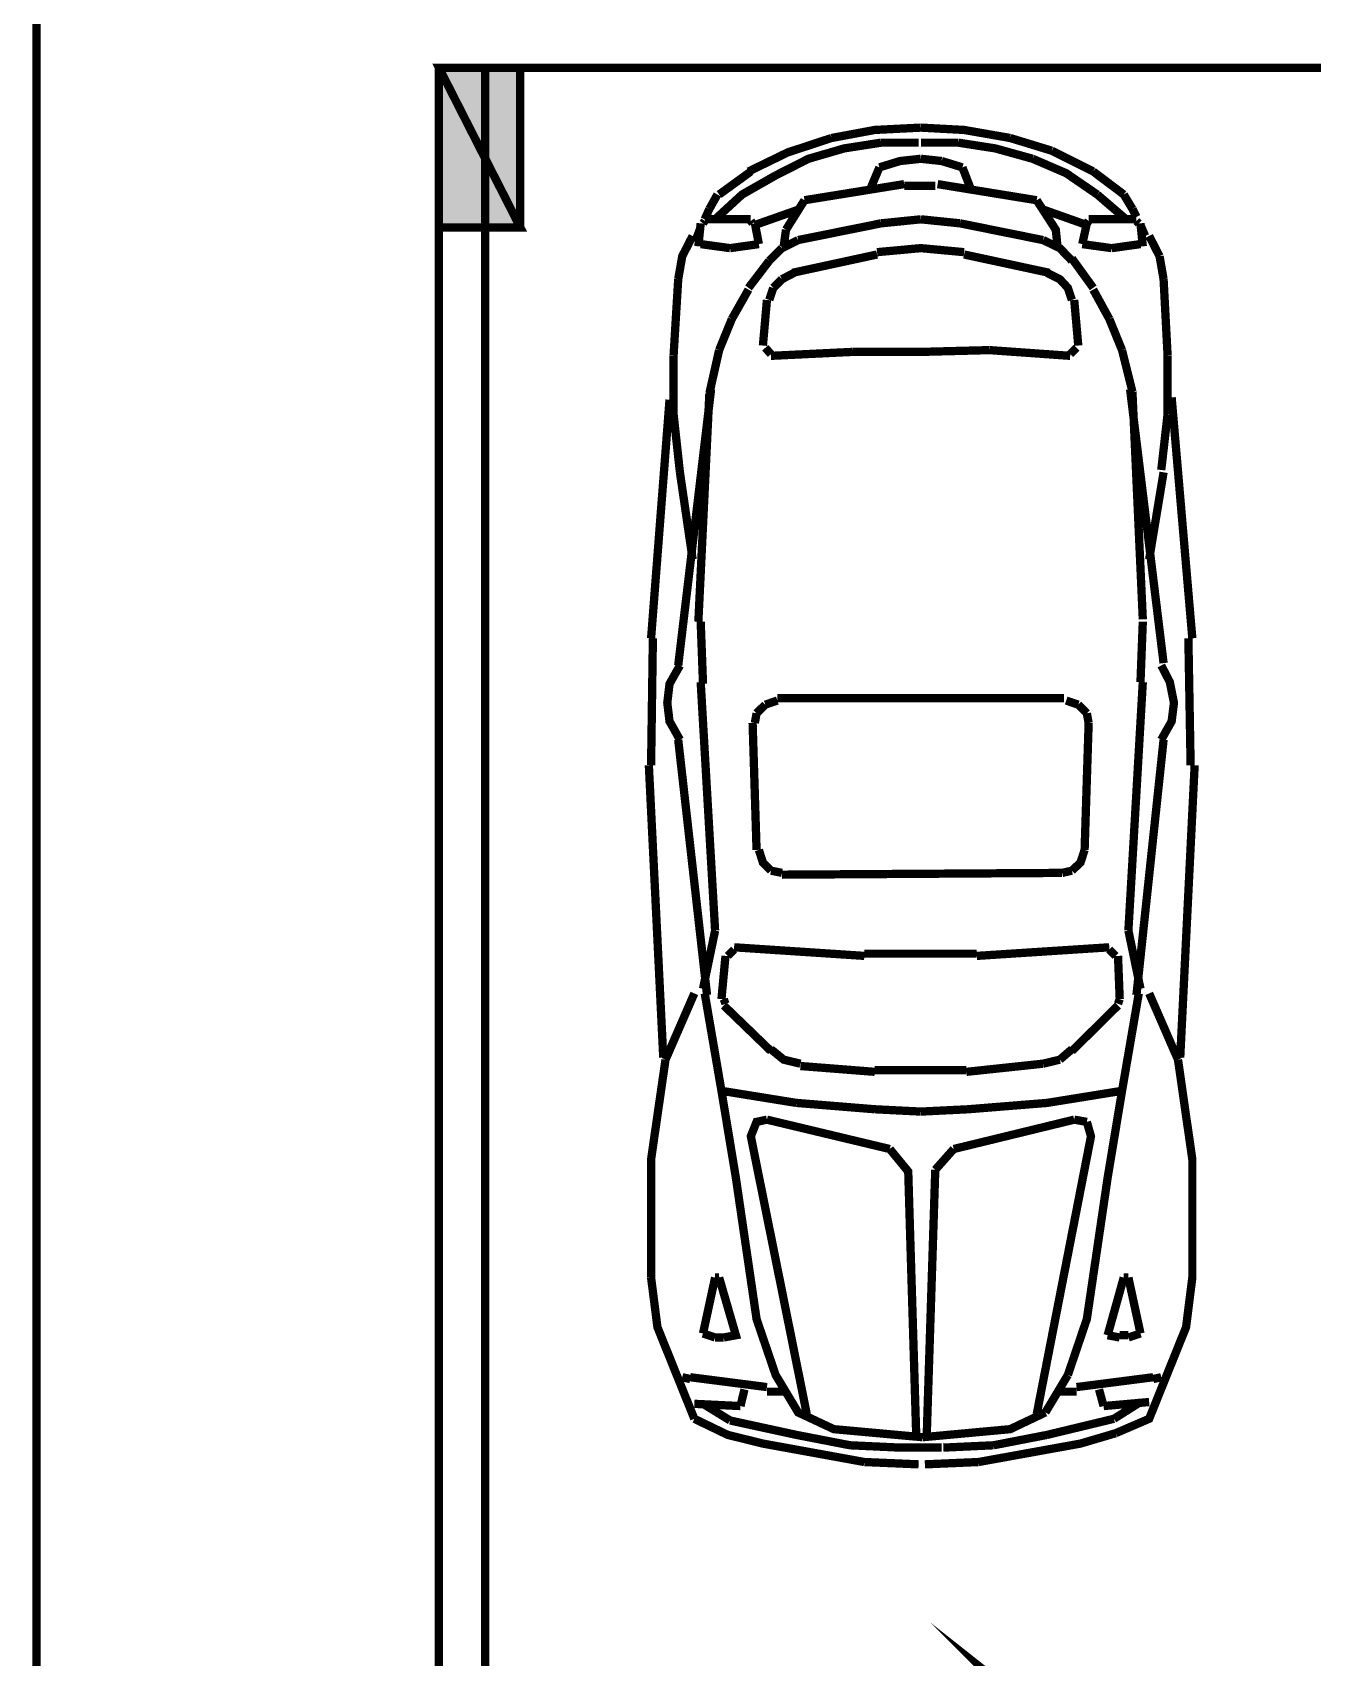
# Model space of a CAD drawing. Header units: inches. Extents: x -524 to 1067, y -71 to 1110.
# Drawn here: x 321.6 to 464.5, y 426.5 to 608 of the extents above; entities that cross this region are included whole.
import ezdxf

# ---------------------------------------------------------------- set-up
doc = ezdxf.new("R2010")
doc.units = ezdxf.units.IN
doc.header["$MEASUREMENT"] = 0
doc.layers.add('H', color=7, linetype='Continuous')
doc.layers.add('P', color=7, linetype='Continuous')

msp = doc.modelspace()

# ---------------------------------------------------------------- hatches: boundary and pattern name
at = {"layer": 'H', "linetype": 'Continuous'}
msp.add_hatch(color=256, dxfattribs=at).paths.add_polyline_path([(367.03, 586.24), (367.03, 604.07), (376.04, 604.07), (376.04, 586.24), (367.03, 586.24)])

# ---------------------------------------------------------------- linework, layer by layer
at = {"layer": 'P', "const_width": 0.927}
for points in [[(322.02, -70.81), (322.02, 746.87), (1045.84, 746.87), (1045.84, -42.29)], [(376.04, 586.24), (366.96, 604.07), (376.04, 604.07)], [(366.96, -19.82), (366.96, 604.07)], [(366.96, 604.07), (372.11, 604.07)], [(366.96, 586.24), (376.04, 586.24), (366.96, 604.07)], [(366.96, 604.07), (366.96, 586.24)], [(366.96, 604.07), (630.72, 604.07)], [(372.11, 604.07), (372.11, -14.74)], [(376.04, 604.07), (376.04, 586.24)], [(420.78, 597.38), (415.63, 597.12), (410.8, 596.22)], [(430.76, 596.22), (425.61, 597.12), (420.78, 597.38)], [(410.8, 596.22), (405.91, 594.61), (401.53, 592.48)], [(416.34, 595.7), (412.22, 595.06), (408.23, 593.9), (404.56, 592.04)], [(420.53, 595.7), (416.34, 595.7)], [(424.97, 595.7), (420.78, 595.7)], [(433.27, 593.9), (429.09, 595.06), (424.97, 595.7)], [(435.4, 594.8), (430.76, 596.22)], [(420.78, 593.9), (418.46, 593.65), (416.15, 592.94)], [(423.1, 593.65), (420.78, 593.9)], [(425.42, 592.94), (423.1, 593.65)], [(440.48, 589.91), (437.01, 592.29), (433.27, 593.9)], [(440.03, 592.48), (435.4, 594.8)], [(404.56, 592.04), (400.82, 589.91), (397.8, 587.14)], [(401.79, 592.48), (398.25, 589.91)], [(415.18, 590.62), (416.15, 592.94)], [(426.32, 590.62), (425.42, 592.94)], [(443.44, 589.91), (440.03, 592.48)], [(398.06, 589.91), (397.16, 588.3)], [(407.78, 589.27), (418.92, 591.07)], [(422.39, 590.88), (418.92, 590.88)], [(433.72, 589.27), (422.65, 591.07)], [(443.7, 587.14), (440.48, 589.91)], [(444.41, 588.3), (443.44, 589.91)], [(396.64, 587.14), (397.16, 588.3)], [(402.24, 586.5), (407.33, 588.3)], [(405.72, 585.98), (407.78, 589.27)], [(433.72, 589.27), (435.85, 585.98), (436.04, 584.12)], [(439.32, 586.5), (434.24, 588.3)], [(444.86, 587.4), (444.41, 588.3)], [(395.74, 585.08), (396.19, 586.24)], [(396.19, 586.69), (395.93, 584.12)], [(396.64, 586.95), (396.45, 586.69)], [(401.79, 587.14), (396.64, 587.14)], [(401.99, 586.69), (401.79, 586.95)], [(402.69, 584.37), (402.24, 586.69)], [(405.46, 584.12), (405.72, 585.98)], [(407.07, 584.82), (416.34, 586.69)], [(420.78, 587.14), (416.34, 586.69)], [(425.16, 586.69), (420.78, 587.14)], [(434.43, 584.82), (425.16, 586.69)], [(438.81, 584.37), (439.32, 586.69)], [(439.52, 586.95), (439.32, 586.69)], [(439.52, 587.14), (444.86, 587.14)], [(445.12, 586.69), (444.86, 586.95)], [(445.31, 586.69), (445.57, 584.12)], [(445.83, 585.28), (445.31, 586.5)], [(395.29, 585.28), (394.13, 583.02), (393.68, 580.45)], [(396.19, 584.37), (399.47, 583.92)], [(399.47, 583.92), (402.69, 584.37)], [(407.07, 584.82), (405.27, 583.92)], [(437.65, 582.51), (436.3, 583.92), (434.43, 584.82)], [(438.81, 584.37), (442.09, 583.92)], [(442.09, 583.92), (445.31, 584.37)], [(447.44, 583.02), (446.28, 585.28)], [(401.53, 579.48), (403.85, 582.51)], [(405.27, 583.92), (403.85, 582.51)], [(406.43, 581.16), (415.89, 583.21)], [(425.61, 583.47), (420.78, 583.92), (415.89, 583.47)], [(435.14, 581.16), (425.61, 583.21)], [(440.03, 579.48), (437.65, 582.77)], [(447.89, 580.45), (447.44, 583.02)], [(393.16, 571.89), (393.68, 580.45)], [(405.27, 580.45), (404.3, 579.48)], [(406.62, 581.16), (405.27, 580.45)], [(437.65, 578.13), (437.2, 579.48), (436.3, 580.45), (434.88, 581.16)], [(448.34, 571.89), (447.89, 580.45)], [(401.53, 579.29), (399.67, 576.01)], [(404.3, 579.48), (403.85, 578.13)], [(441.83, 576.01), (440.03, 579.29)], [(403.14, 573.04), (403.59, 578.13)], [(438.36, 573.04), (437.91, 578.13)], [(399.67, 576.01), (398.25, 572.53)], [(443.25, 572.53), (441.83, 576.01)], [(393.16, 571.89), (393.16, 565.38), (393.87, 558.88)], [(397.16, 567.7), (398.25, 572.53)], [(403.4, 572.79), (404.04, 572.08)], [(404.04, 571.89), (413.12, 572.33)], [(413.12, 572.33), (420.78, 572.33)], [(428.45, 572.53), (420.78, 572.33)], [(437.46, 571.89), (428.45, 572.53)], [(437.46, 572.08), (438.17, 572.79)], [(444.41, 567.89), (443.25, 572.53)], [(448.34, 565.38), (448.34, 571.89)], [(393.68, 537.31), (397.35, 568.15)], [(395.93, 542.2), (397.16, 567.7)], [(447.89, 537.57), (444.15, 568.15)], [(445.57, 542.46), (444.41, 567.89)], [(390.65, 540.34), (392.71, 566.99)], [(451.1, 540.34), (448.79, 567.25)], [(447.63, 559.14), (448.34, 565.38)], [(395.29, 549.16), (393.87, 558.88)], [(446.28, 549.16), (447.89, 558.88)], [(396.19, 542.2), (396.45, 535.25)], [(445.31, 535.45), (445.57, 542.2)], [(390.85, 540.34), (390.65, 526.17)], [(450.91, 526.17), (450.66, 540.34)], [(393.87, 537.31), (392.71, 535.25), (392.46, 533.13), (392.71, 531.07), (393.87, 529.01)], [(447.63, 529.01), (448.79, 531.07), (449.05, 533.13), (448.59, 535.45), (447.63, 537.31)], [(397.8, 507.7), (396.19, 535.45)], [(443.96, 507.7), (445.57, 535.45)], [(404.75, 533.39), (403.4, 532.93)], [(404.75, 533.64), (436.75, 533.64)], [(438.36, 532.93), (437.01, 533.39)], [(402.43, 531.97), (402.24, 530.88)], [(403.4, 532.93), (402.43, 531.97)], [(439.32, 531.97), (438.36, 532.93)], [(439.52, 530.88), (439.32, 531.97)], [(402.43, 516.71), (401.99, 530.88)], [(439.07, 516.71), (439.52, 530.88)], [(396.9, 500.49), (393.68, 529.01)], [(444.86, 500.49), (447.89, 529.01)], [(392.01, 493.53), (390.4, 526.17)], [(449.75, 493.53), (451.36, 526.17)], [(402.69, 516.71), (403.14, 515.29), (404.04, 514.39)], [(437.65, 514.39), (438.61, 515.29), (439.07, 516.71)], [(404.04, 514.39), (405.27, 514.14)], [(436.56, 514.14), (405.27, 513.94)], [(436.56, 514.14), (437.65, 514.39)], [(396.45, 501.2), (397.8, 507.7)], [(445.31, 501.2), (443.96, 507.7)], [(398.51, 500.04), (398.96, 504.87)], [(399.92, 505.57), (399.21, 504.87)], [(399.92, 505.83), (414.47, 504.87)], [(414.47, 505.12), (427.03, 505.12)], [(441.83, 505.83), (427.03, 504.87)], [(442.54, 504.87), (441.83, 505.57)], [(442.99, 500.04), (442.8, 504.87)], [(392.26, 493.28), (395.48, 500.68)], [(396.64, 500.68), (398.51, 489.8)], [(445.12, 500.68), (443.25, 489.8)], [(449.5, 493.28), (446.28, 500.68)], [(398.77, 500.04), (398.96, 499.52)], [(404.04, 494.24), (398.77, 499.33)], [(437.65, 494.24), (442.8, 499.33)], [(442.8, 499.52), (442.99, 500.04)], [(390.65, 468.94), (390.65, 482.14), (392.26, 493.28)], [(404.04, 494.44), (405.46, 493.28), (407.33, 492.83)], [(434.43, 492.83), (436.3, 493.28)], [(436.3, 493.28), (437.65, 494.44)], [(442.54, 451.56), (446.28, 453.17), (450.4, 463.4), (451.1, 468.94), (451.1, 482.14), (449.5, 493.28)], [(415.63, 491.92), (407.33, 492.57)], [(415.63, 492.12), (425.87, 492.12)], [(425.87, 491.92), (434.43, 492.83)], [(400.12, 480.08), (398.51, 489.8)], [(398.51, 489.8), (406.88, 488.45)], [(426.06, 487.74), (434.88, 488.45), (443.25, 489.8)], [(443.25, 489.8), (441.64, 480.08)], [(406.88, 488.45), (415.63, 487.74)], [(408.04, 453.69), (401.79, 484.72), (402.43, 486.33), (403.59, 486.58)], [(403.59, 486.58), (417.31, 483.3)], [(415.63, 487.74), (420.78, 487.48)], [(420.78, 487.48), (426.06, 487.74)], [(437.91, 486.58), (424.45, 483.3)], [(433.72, 453.69), (439.78, 484.72), (439.32, 486.33)], [(439.32, 486.33), (437.91, 486.58)], [(417.31, 483.3), (419.37, 480.79), (420.27, 451.11)], [(424.45, 483.3), (422.39, 480.98)], [(422.39, 480.98), (421.43, 451.11)], [(420.98, 451.11), (411.06, 452.01), (407.07, 453.88), (404.56, 458.06), (402.43, 464.31), (400.12, 480.08)], [(441.64, 480.08), (439.32, 464.31), (437.2, 458.06)], [(395.48, 453.17), (391.36, 463.4), (390.65, 468.94)], [(396.45, 462.7), (397.8, 468.94)], [(398.25, 468.94), (397.8, 468.94)], [(398.25, 468.94), (400.12, 462.5), (398.77, 462.25)], [(443.44, 468.94), (441.64, 462.5)], [(443.96, 468.94), (443.44, 468.94)], [(445.31, 462.7), (443.96, 468.94)], [(397.8, 462.25), (396.45, 462.7)], [(441.64, 462.5), (442.99, 462.25)], [(442.99, 462.5), (443.96, 462.5)], [(443.96, 462.25), (445.31, 462.7)], [(397.8, 462.25), (398.77, 462.25)], [(394.13, 457.81), (395.03, 457.61)], [(395.03, 457.81), (403.59, 456.71)], [(437.2, 458.06), (434.69, 453.88)], [(438.17, 456.71), (446.73, 457.81)], [(447.63, 457.81), (446.73, 457.61)], [(401.08, 456.45), (400.63, 454.59)], [(403.59, 456.2), (405.46, 456.2)], [(438.17, 456.2), (436.3, 456.2)], [(440.68, 456.45), (441.19, 454.59)], [(400.63, 454.59), (395.48, 454.84)], [(399.47, 452.98), (396.45, 454.84)], [(434.69, 453.88), (430.76, 452.01), (420.98, 451.11)], [(441.19, 454.59), (446.28, 455.04)], [(442.35, 453.17), (445.31, 455.04)], [(414.47, 448.34), (403.14, 450.4), (399.21, 451.37), (395.48, 453.17)], [(406.88, 451.37), (399.47, 452.98)], [(427.22, 448.34), (438.61, 450.4), (442.54, 451.56)], [(434.88, 451.37), (442.35, 453.17)], [(418.46, 449.95), (412.87, 450.21), (406.88, 451.37)], [(418.46, 449.95), (423.1, 449.95)], [(423.29, 449.95), (428.9, 450.21)], [(428.9, 450.21), (434.88, 451.37)], [(420.53, 448.08), (414.47, 448.34)], [(421.23, 448.08), (427.22, 448.34)], [(432.82, 420.08), (433.27, 420.79), (427.73, 425.17), (432.82, 420.08)]]:
    msp.add_lwpolyline(points, dxfattribs=at)
at = {"layer": 'P'}
for points in [[(397.8, 468.94), (396.45, 462.7), (397.8, 462.25)], [(398.25, 468.94), (397.8, 468.94)], [(398.77, 462.25), (400.12, 462.5), (398.25, 468.94)], [(397.8, 462.25), (398.77, 462.25)]]:
    msp.add_lwpolyline(points, dxfattribs=at)

doc.saveas('drawing.dxf')
